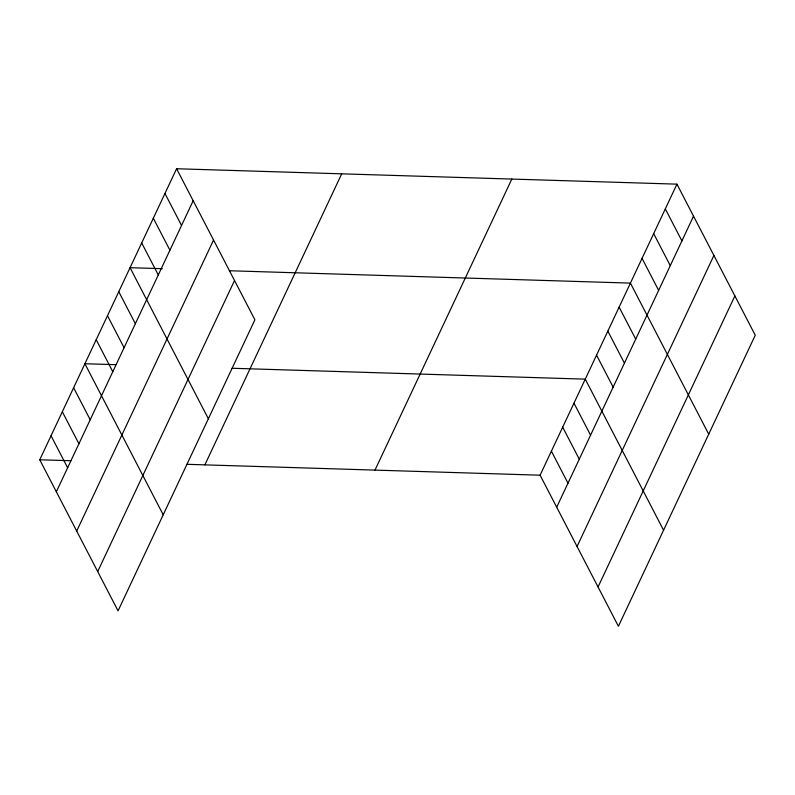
<?xml version="1.0" encoding="UTF-8"?>
<svg xmlns="http://www.w3.org/2000/svg" width="795" height="795" viewBox="0 0 795 795"><rect width="100%" height="100%" fill="white"/><g stroke="black" fill="none" stroke-linecap="round" stroke-linejoin="round"><path stroke-width="1.19" d="M176.589 168.739L254.897 319.809L118.058 610.848L39.75 459.778L176.589 168.739L676.943 184.152L755.25 335.222L618.411 626.261L540.103 475.191L676.943 184.152M56.346 491.777L193.175 200.747M76.708 531.07L213.547 240.04M97.696 571.555L234.525 280.516M204.871 464.856L341.701 173.827M374.992 470.103L511.821 179.074M556.699 507.2L693.538 216.161M577.061 546.483L713.9 255.453M598.049 586.968L734.888 295.939M162.369 268.69L130.062 267.696L208.37 418.766M229.377 270.747L630.415 283.109L708.723 434.179M116.02 364.686L84.906 363.732L163.214 514.802M232.08 368.264L585.259 379.145L663.567 530.215M39.75 459.778L70.854 460.732M186.924 464.31L540.103 475.191M665.316 208.896L681.901 240.905M653.679 233.631L670.274 265.639M642.052 258.375L658.638 290.374M619.126 307.118L635.722 339.127M607.837 331.127L624.433 363.136M596.548 355.136L613.144 387.145M573.97 403.154L590.566 435.163M562.681 427.173L579.277 459.172M551.392 451.182L567.988 483.191M164.953 193.483L181.548 225.482M153.326 218.218L169.921 250.226M141.699 242.952L158.285 274.961M118.773 291.705L135.369 323.714M107.484 315.714L124.08 347.723M96.195 339.723L112.791 371.732M73.617 387.741L90.213 419.75M62.328 411.75L78.924 443.759M51.039 435.759L67.635 467.768"/></g></svg>
